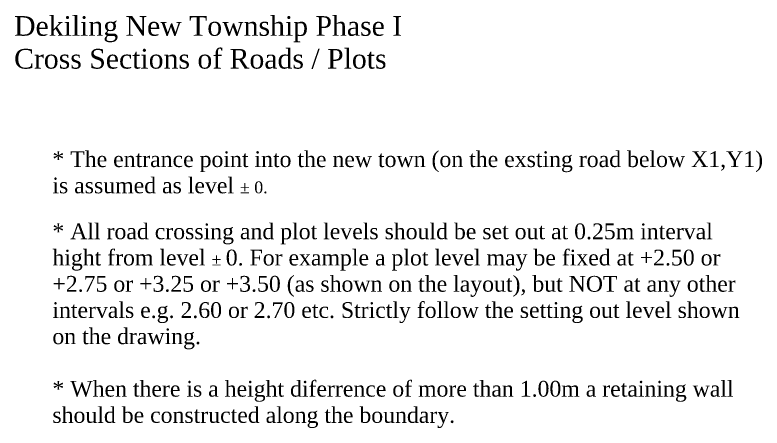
# Model space of a CAD drawing. Extents: x 15746 to 36625, y 87803 to 171760.
# Drawn here: x 16256.9 to 16636.4, y 88719.3 to 88929.2 of the extents above; entities that cross this region are included whole.
import ezdxf

# ---------------------------------------------------------------- set-up
doc = ezdxf.new("R2010")
doc.units = 0
doc.header["$LTSCALE"] = 5
doc.header["$MEASUREMENT"] = 0
doc.layers.add('text', color=7, linetype='Continuous')
doc.styles.get("Standard").update_dxf_attribs({"font": 'TIMES.TTF', "height": 3})

msp = doc.modelspace()

# ---------------------------------------------------------------- texts
at = {"layer": 'text', "insert": (16256.451, 88928.605), "char_height": 10, "width": 200.3955, "attachment_point": 1}
msp.add_mtext('Dekiling New Township Phase I Cross Sections of Roads / Plots', dxfattribs=at)
at = {"layer": 'text', "color": 7, "insert": (16275.909, 88859.927), "char_height": 8, "width": 362.02838, "attachment_point": 1}
msp.add_mtext('* The entrance point into the new town (on the exsting road below X1,Y1) is assumed as level {\\fTimes New Roman|b0|i0|c0|p16;\\H0.75x;± 0.\\P\\P\\H1.333x;* All road crossing and plot levels should be set out at 0.25m interval hight from level \\H0.75x;± \\H1.333x;0. For example a plot level may be fixed at +2.50 or +2.75 or +3.25 or +3.50 (as shown on the layout), but NOT at any other intervals e.g. 2.60 or 2.70 etc. Strictly follow the setting out level shown on the drawing.\\P\\P* When there is a height diferrence of more than 1.00m a retaining wall should be constructed along the boundary.}', dxfattribs=at)

doc.saveas('drawing.dxf')
